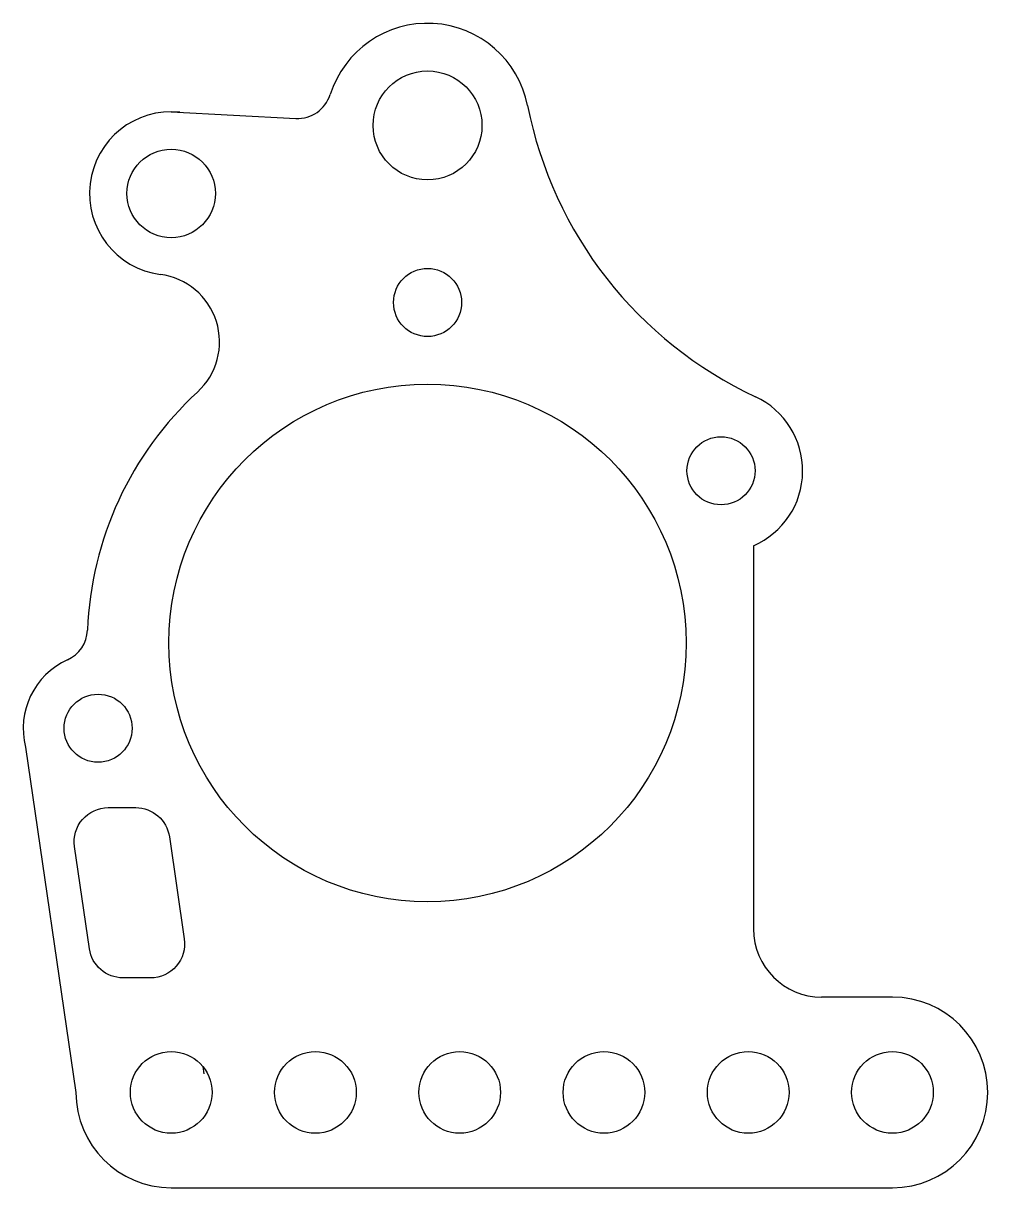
# Model space of a CAD drawing. Header units: inches. Extents: x 123 to 265, y -11 to 160.
import ezdxf

# ---------------------------------------------------------------- set-up
doc = ezdxf.new("R2010")
doc.units = ezdxf.units.IN
doc.header["$LTSCALE"] = 10
doc.header["$MEASUREMENT"] = 0

# ---------------------------------------------------------------- blocks, each defined once
blk = doc.blocks.new('*U6')
blk.add_circle((0, 14), 6)
blk = doc.blocks.new('*U7')
at = {"color": 0, "linetype": 'ByBlock', "lineweight": -2, "transparency": 16777216}
for p in [(145.03, -10.93), (166.23, -10.93), (187.43, -10.93), (208.63, -10.93), (229.83, -10.93), (251.03, -10.93)]:
    blk.add_blockref('*U6', p, dxfattribs=at)

msp = doc.modelspace()

# ---------------------------------------------------------------- linework, layer by layer
for p, q in [((145.03, 147.09), (163.36, 146.12)), ((230.62, 83.35), (230.62, 27.07)), ((123.64, 53.79), (131.03, 3.07)), ((251.03, 17.07), (240.62, 17.07)), ((149.68, 6.87), (149.83, 5.81)), ((145.03, -10.93), (251.03, -10.93))]:
    msp.add_line(p, q)
msp.add_lwpolyline([(133.01, 24.17), (130.82, 39.17, -0.457231), (135.77, 44.89), (139.81, 44.89, -0.372466), (144.76, 40.61), (146.95, 25.61, -0.457231), (142, 19.89), (137.96, 19.89, -0.372466)], format="xyb", close=True)
for centre, radius in [((182.7, 145.08), 8), ((145.03, 135.09), 6.5), ((182.7, 119.08), 5), ((182.7, 69.08), 38), ((225.83, 94.36), 5), ((134.29, 56.55), 5)]:
    msp.add_circle(centre, radius)
for centre, radius, start, end in [((182.7, 145.08), 15, 11.168, 162.4629), ((163.62, 151.11), 5, 266.9405, 342.4629), ((145.03, 135.09), 12, 83.8809, 262.4029), ((256.27, 159.61), 60, 191.168, 244.9899), ((142.13, 113.29), 10, 312.5432, 82.4029), ((182.7, 69.08), 50, 132.5432, 177.85), ((225.83, 94.36), 12, 293.476, 64.9899), ((127.73, 71.15), 5, 294.1934, 357.85), ((134.29, 56.55), 11, 114.1934, 194.5146), ((240.62, 27.07), 10, 180, 270), ((251.03, 3.07), 14, 270, 90), ((145.03, 3.07), 14, 180, 270)]:
    msp.add_arc(centre, radius, start, end)

# ---------------------------------------------------------------- block references
msp.add_blockref('*U7', (0, 0))

doc.saveas('drawing.dxf')
